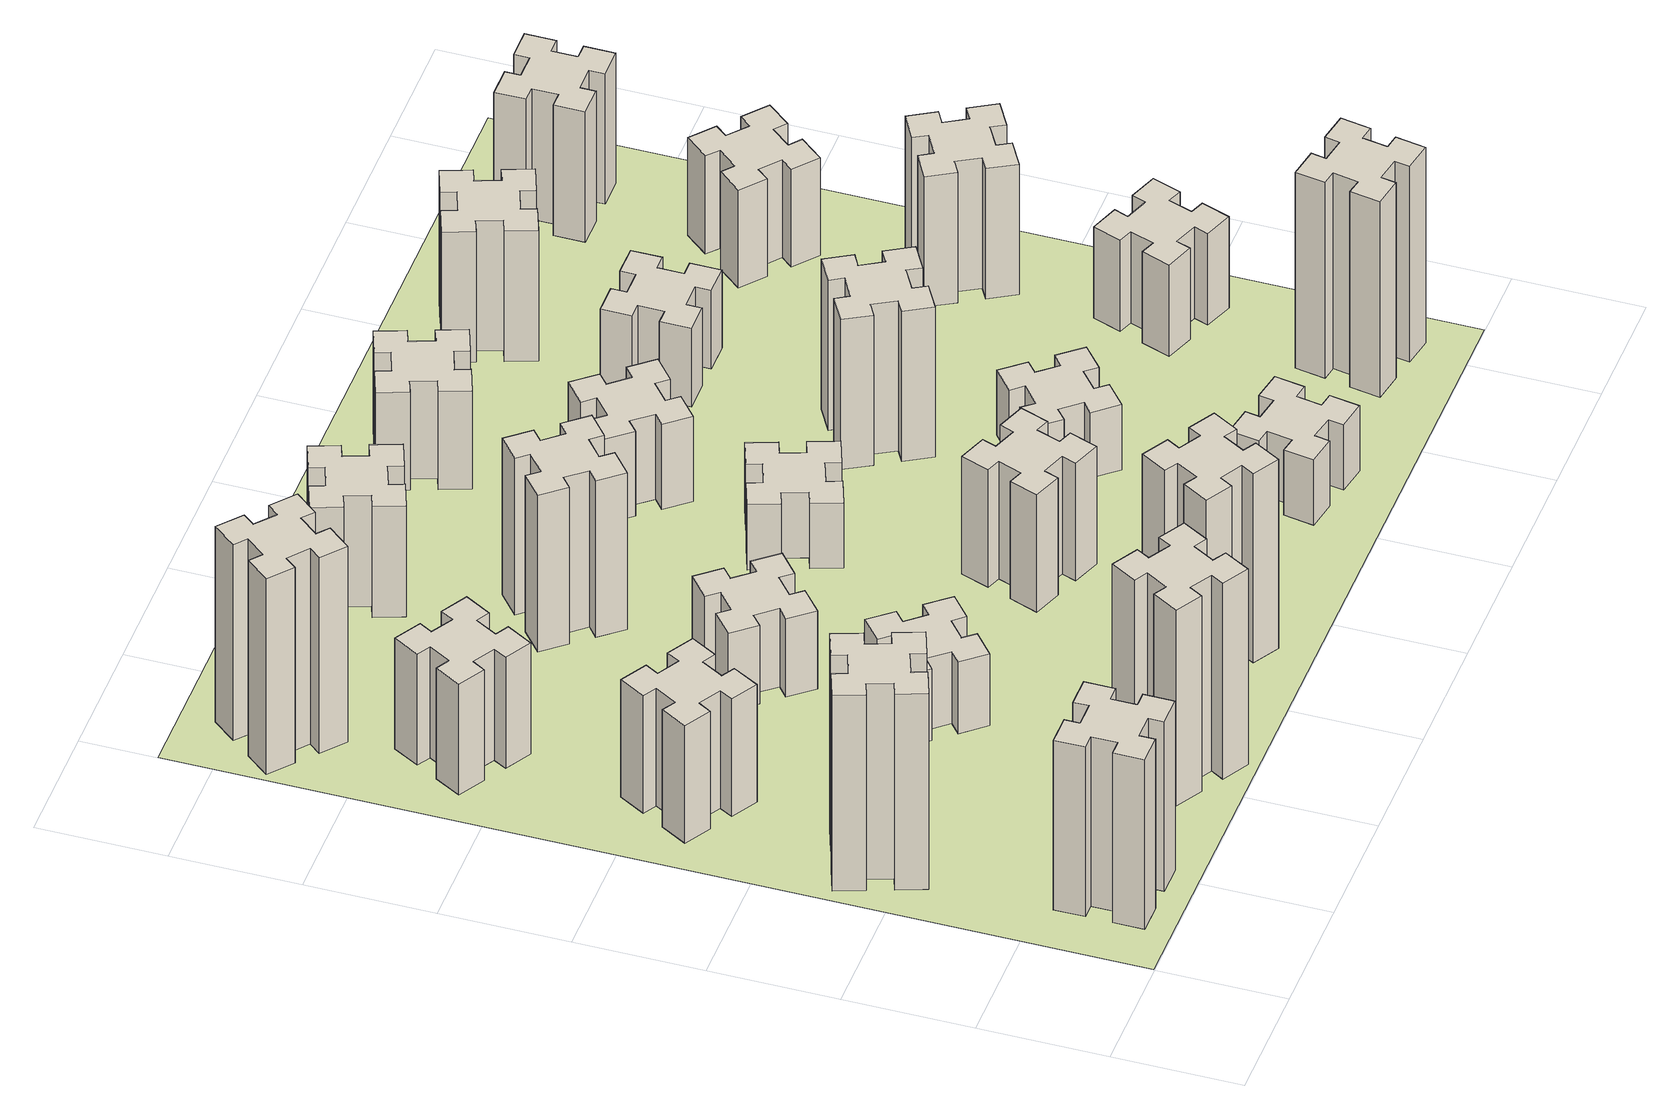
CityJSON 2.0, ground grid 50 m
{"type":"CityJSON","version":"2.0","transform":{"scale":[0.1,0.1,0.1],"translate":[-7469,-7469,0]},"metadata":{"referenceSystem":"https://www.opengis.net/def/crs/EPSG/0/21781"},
"CityObjects":{
"building1":{"type":"Building","attributes":{"class":"1000","function":"1000","usage":"1000","yearOfConstruction":2016,"roofType":"1000","measuredHeight":78,"storeysAboveGround":30,"storeysBelowGround":0},"geometry":[{"type":"Solid","lod":"1","boundaries":[[[[0,1,2,3,4,5,6,7,8,9,10,11,12,13,14,15,16,17,18,19]],[[17,16,20,21]],[[16,15,22,20]],[[15,14,23,22]],[[14,13,24,23]],[[13,12,25,24]],[[12,11,26,25]],[[11,10,27,26]],[[10,9,28,27]],[[9,8,29,28]],[[8,7,30,29]],[[7,6,31,30]],[[6,5,32,31]],[[5,4,33,32]],[[4,3,34,33]],[[3,2,35,34]],[[2,1,36,35]],[[1,0,37,36]],[[0,19,38,37]],[[19,18,39,38]],[[18,17,21,39]],[[24,25,26,27,28,29,30,31,32,33,34,35,36,37,38,39,21,20,22,23]]]]}]},
"building2":{"type":"Building","attributes":{"class":"1000","function":"1000","usage":"1000","yearOfConstruction":2016,"roofType":"1000","measuredHeight":90,"storeysAboveGround":30,"storeysBelowGround":0},"geometry":[{"type":"Solid","lod":"1","boundaries":[[[[40,41,42,43,44,45,46,47,48,49,50,51,52,53,54,55,56,57,58,59]],[[57,56,60,61]],[[56,55,62,60]],[[55,54,63,62]],[[54,53,64,63]],[[53,52,65,64]],[[52,51,66,65]],[[51,50,67,66]],[[50,49,68,67]],[[49,48,69,68]],[[48,47,70,69]],[[47,46,71,70]],[[46,45,72,71]],[[45,44,73,72]],[[44,43,74,73]],[[43,42,75,74]],[[42,41,76,75]],[[41,40,77,76]],[[40,59,78,77]],[[59,58,79,78]],[[58,57,61,79]],[[64,65,66,67,68,69,70,71,72,73,74,75,76,77,78,79,61,60,62,63]]]]}]},
"building3":{"type":"Building","attributes":{"class":"1000","function":"1000","usage":"1000","yearOfConstruction":2016,"roofType":"1000","measuredHeight":54,"storeysAboveGround":30,"storeysBelowGround":0},"geometry":[{"type":"Solid","lod":"1","boundaries":[[[[80,81,82,83,84,85,86,87,88,89,90,91,92,93,94,95,96,97,98,99]],[[97,96,100,101]],[[96,95,102,100]],[[95,94,103,102]],[[94,93,104,103]],[[93,92,105,104]],[[92,91,106,105]],[[91,90,107,106]],[[90,89,108,107]],[[89,88,109,108]],[[88,87,110,109]],[[87,86,111,110]],[[86,85,112,111]],[[85,84,113,112]],[[84,83,114,113]],[[83,82,115,114]],[[82,81,116,115]],[[81,80,117,116]],[[80,99,118,117]],[[99,98,119,118]],[[98,97,101,119]],[[104,105,106,107,108,109,110,111,112,113,114,115,116,117,118,119,101,100,102,103]]]]}]},
"building4":{"type":"Building","attributes":{"class":"1000","function":"1000","usage":"1000","yearOfConstruction":2016,"roofType":"1000","measuredHeight":51,"storeysAboveGround":30,"storeysBelowGround":0},"geometry":[{"type":"Solid","lod":"1","boundaries":[[[[120,121,122,123,124,125,126,127,128,129,130,131,132,133,134,135,136,137,138,139]],[[137,136,140,141]],[[136,135,142,140]],[[135,134,143,142]],[[134,133,144,143]],[[133,132,145,144]],[[132,131,146,145]],[[131,130,147,146]],[[130,129,148,147]],[[129,128,149,148]],[[128,127,150,149]],[[127,126,151,150]],[[126,125,152,151]],[[125,124,153,152]],[[124,123,154,153]],[[123,122,155,154]],[[122,121,156,155]],[[121,120,157,156]],[[120,139,158,157]],[[139,138,159,158]],[[138,137,141,159]],[[144,145,146,147,148,149,150,151,152,153,154,155,156,157,158,159,141,140,142,143]]]]}]},
"building5":{"type":"Building","attributes":{"class":"1000","function":"1000","usage":"1000","yearOfConstruction":2016,"roofType":"1000","measuredHeight":90,"storeysAboveGround":30,"storeysBelowGround":0},"geometry":[{"type":"Solid","lod":"1","boundaries":[[[[160,161,162,163,164,165,166,167,168,169,170,171,172,173,174,175,176,177,178,179]],[[177,176,180,181]],[[176,175,182,180]],[[175,174,183,182]],[[174,173,184,183]],[[173,172,185,184]],[[172,171,186,185]],[[171,170,187,186]],[[170,169,188,187]],[[169,168,189,188]],[[168,167,190,189]],[[167,166,191,190]],[[166,165,192,191]],[[165,164,193,192]],[[164,163,194,193]],[[163,162,195,194]],[[162,161,196,195]],[[161,160,197,196]],[[160,179,198,197]],[[179,178,199,198]],[[178,177,181,199]],[[184,185,186,187,188,189,190,191,192,193,194,195,196,197,198,199,181,180,182,183]]]]}]},
"building6":{"type":"Building","attributes":{"class":"1000","function":"1000","usage":"1000","yearOfConstruction":2016,"roofType":"1000","measuredHeight":90,"storeysAboveGround":30,"storeysBelowGround":0},"geometry":[{"type":"Solid","lod":"1","boundaries":[[[[200,201,202,203,204,205,206,207,208,209,210,211,212,213,214,215,216,217,218,219]],[[217,216,220,221]],[[216,215,222,220]],[[215,214,223,222]],[[214,213,224,223]],[[213,212,225,224]],[[212,211,226,225]],[[211,210,227,226]],[[210,209,228,227]],[[209,208,229,228]],[[208,207,230,229]],[[207,206,231,230]],[[206,205,232,231]],[[205,204,233,232]],[[204,203,234,233]],[[203,202,235,234]],[[202,201,236,235]],[[201,200,237,236]],[[200,219,238,237]],[[219,218,239,238]],[[218,217,221,239]],[[224,225,226,227,228,229,230,231,232,233,234,235,236,237,238,239,221,220,222,223]]]]}]},
"building7":{"type":"Building","attributes":{"class":"1000","function":"1000","usage":"1000","yearOfConstruction":2016,"roofType":"1000","measuredHeight":33,"storeysAboveGround":30,"storeysBelowGround":0},"geometry":[{"type":"Solid","lod":"1","boundaries":[[[[240,241,242,243,244,245,246,247,248,249,250,251,252,253,254,255,256,257,258,259]],[[257,256,260,261]],[[256,255,262,260]],[[255,254,263,262]],[[254,253,264,263]],[[253,252,265,264]],[[252,251,266,265]],[[251,250,267,266]],[[250,249,268,267]],[[249,248,269,268]],[[248,247,270,269]],[[247,246,271,270]],[[246,245,272,271]],[[245,244,273,272]],[[244,243,274,273]],[[243,242,275,274]],[[242,241,276,275]],[[241,240,277,276]],[[240,259,278,277]],[[259,258,279,278]],[[258,257,261,279]],[[264,265,266,267,268,269,270,271,272,273,274,275,276,277,278,279,261,260,262,263]]]]}]},
"building8":{"type":"Building","attributes":{"class":"1000","function":"1000","usage":"1000","yearOfConstruction":2016,"roofType":"1000","measuredHeight":36,"storeysAboveGround":30,"storeysBelowGround":0},"geometry":[{"type":"Solid","lod":"1","boundaries":[[[[280,281,282,283,284,285,286,287,288,289,290,291,292,293,294,295,296,297,298,299]],[[297,296,300,301]],[[296,295,302,300]],[[295,294,303,302]],[[294,293,304,303]],[[293,292,305,304]],[[292,291,306,305]],[[291,290,307,306]],[[290,289,308,307]],[[289,288,309,308]],[[288,287,310,309]],[[287,286,311,310]],[[286,285,312,311]],[[285,284,313,312]],[[284,283,314,313]],[[283,282,315,314]],[[282,281,316,315]],[[281,280,317,316]],[[280,299,318,317]],[[299,298,319,318]],[[298,297,301,319]],[[304,305,306,307,308,309,310,311,312,313,314,315,316,317,318,319,301,300,302,303]]]]}]},
"building9":{"type":"Building","attributes":{"class":"1000","function":"1000","usage":"1000","yearOfConstruction":2016,"roofType":"1000","measuredHeight":87,"storeysAboveGround":30,"storeysBelowGround":0},"geometry":[{"type":"Solid","lod":"1","boundaries":[[[[320,321,322,323,324,325,326,327,328,329,330,331,332,333,334,335,336,337,338,339]],[[337,336,340,341]],[[336,335,342,340]],[[335,334,343,342]],[[334,333,344,343]],[[333,332,345,344]],[[332,331,346,345]],[[331,330,347,346]],[[330,329,348,347]],[[329,328,349,348]],[[328,327,350,349]],[[327,326,351,350]],[[326,325,352,351]],[[325,324,353,352]],[[324,323,354,353]],[[323,322,355,354]],[[322,321,356,355]],[[321,320,357,356]],[[320,339,358,357]],[[339,338,359,358]],[[338,337,341,359]],[[344,345,346,347,348,349,350,351,352,353,354,355,356,357,358,359,341,340,342,343]]]]}]},
"building10":{"type":"Building","attributes":{"class":"1000","function":"1000","usage":"1000","yearOfConstruction":2016,"roofType":"1000","measuredHeight":72,"storeysAboveGround":30,"storeysBelowGround":0},"geometry":[{"type":"Solid","lod":"1","boundaries":[[[[360,361,362,363,364,365,366,367,368,369,370,371,372,373,374,375,376,377,378,379]],[[377,376,380,381]],[[376,375,382,380]],[[375,374,383,382]],[[374,373,384,383]],[[373,372,385,384]],[[372,371,386,385]],[[371,370,387,386]],[[370,369,388,387]],[[369,368,389,388]],[[368,367,390,389]],[[367,366,391,390]],[[366,365,392,391]],[[365,364,393,392]],[[364,363,394,393]],[[363,362,395,394]],[[362,361,396,395]],[[361,360,397,396]],[[360,379,398,397]],[[379,378,399,398]],[[378,377,381,399]],[[384,385,386,387,388,389,390,391,392,393,394,395,396,397,398,399,381,380,382,383]]]]}]},
"building11":{"type":"Building","attributes":{"class":"1000","function":"1000","usage":"1000","yearOfConstruction":2016,"roofType":"1000","measuredHeight":51,"storeysAboveGround":30,"storeysBelowGround":0},"geometry":[{"type":"Solid","lod":"1","boundaries":[[[[400,401,402,403,404,405,406,407,408,409,410,411,412,413,414,415,416,417,418,419]],[[417,416,420,421]],[[416,415,422,420]],[[415,414,423,422]],[[414,413,424,423]],[[413,412,425,424]],[[412,411,426,425]],[[411,410,427,426]],[[410,409,428,427]],[[409,408,429,428]],[[408,407,430,429]],[[407,406,431,430]],[[406,405,432,431]],[[405,404,433,432]],[[404,403,434,433]],[[403,402,435,434]],[[402,401,436,435]],[[401,400,437,436]],[[400,419,438,437]],[[419,418,439,438]],[[418,417,421,439]],[[424,425,426,427,428,429,430,431,432,433,434,435,436,437,438,439,421,420,422,423]]]]}]},
"building12":{"type":"Building","attributes":{"class":"1000","function":"1000","usage":"1000","yearOfConstruction":2016,"roofType":"1000","measuredHeight":54,"storeysAboveGround":30,"storeysBelowGround":0},"geometry":[{"type":"Solid","lod":"1","boundaries":[[[[440,441,442,443,444,445,446,447,448,449,450,451,452,453,454,455,456,457,458,459]],[[457,456,460,461]],[[456,455,462,460]],[[455,454,463,462]],[[454,453,464,463]],[[453,452,465,464]],[[452,451,466,465]],[[451,450,467,466]],[[450,449,468,467]],[[449,448,469,468]],[[448,447,470,469]],[[447,446,471,470]],[[446,445,472,471]],[[445,444,473,472]],[[444,443,474,473]],[[443,442,475,474]],[[442,441,476,475]],[[441,440,477,476]],[[440,459,478,477]],[[459,458,479,478]],[[458,457,461,479]],[[464,465,466,467,468,469,470,471,472,473,474,475,476,477,478,479,461,460,462,463]]]]}]},
"building13":{"type":"Building","attributes":{"class":"1000","function":"1000","usage":"1000","yearOfConstruction":2016,"roofType":"1000","measuredHeight":30,"storeysAboveGround":30,"storeysBelowGround":0},"geometry":[{"type":"Solid","lod":"1","boundaries":[[[[480,481,482,483,484,485,486,487,488,489,490,491,492,493,494,495,496,497,498,499]],[[497,496,500,501]],[[496,495,502,500]],[[495,494,503,502]],[[494,493,504,503]],[[493,492,505,504]],[[492,491,506,505]],[[491,490,507,506]],[[490,489,508,507]],[[489,488,509,508]],[[488,487,510,509]],[[487,486,511,510]],[[486,485,512,511]],[[485,484,513,512]],[[484,483,514,513]],[[483,482,515,514]],[[482,481,516,515]],[[481,480,517,516]],[[480,499,518,517]],[[499,498,519,518]],[[498,497,501,519]],[[504,505,506,507,508,509,510,511,512,513,514,515,516,517,518,519,501,500,502,503]]]]}]},
"building14":{"type":"Building","attributes":{"class":"1000","function":"1000","usage":"1000","yearOfConstruction":2016,"roofType":"1000","measuredHeight":39,"storeysAboveGround":30,"storeysBelowGround":0},"geometry":[{"type":"Solid","lod":"1","boundaries":[[[[520,521,522,523,524,525,526,527,528,529,530,531,532,533,534,535,536,537,538,539]],[[537,536,540,541]],[[536,535,542,540]],[[535,534,543,542]],[[534,533,544,543]],[[533,532,545,544]],[[532,531,546,545]],[[531,530,547,546]],[[530,529,548,547]],[[529,528,549,548]],[[528,527,550,549]],[[527,526,551,550]],[[526,525,552,551]],[[525,524,553,552]],[[524,523,554,553]],[[523,522,555,554]],[[522,521,556,555]],[[521,520,557,556]],[[520,539,558,557]],[[539,538,559,558]],[[538,537,541,559]],[[544,545,546,547,548,549,550,551,552,553,554,555,556,557,558,559,541,540,542,543]]]]}]},
"building15":{"type":"Building","attributes":{"class":"1000","function":"1000","usage":"1000","yearOfConstruction":2016,"roofType":"1000","measuredHeight":30,"storeysAboveGround":30,"storeysBelowGround":0},"geometry":[{"type":"Solid","lod":"1","boundaries":[[[[560,561,562,563,564,565,566,567,568,569,570,571,572,573,574,575,576,577,578,579]],[[577,576,580,581]],[[576,575,582,580]],[[575,574,583,582]],[[574,573,584,583]],[[573,572,585,584]],[[572,571,586,585]],[[571,570,587,586]],[[570,569,588,587]],[[569,568,589,588]],[[568,567,590,589]],[[567,566,591,590]],[[566,565,592,591]],[[565,564,593,592]],[[564,563,594,593]],[[563,562,595,594]],[[562,561,596,595]],[[561,560,597,596]],[[560,579,598,597]],[[579,578,599,598]],[[578,577,581,599]],[[584,585,586,587,588,589,590,591,592,593,594,595,596,597,598,599,581,580,582,583]]]]}]},
"building16":{"type":"Building","attributes":{"class":"1000","function":"1000","usage":"1000","yearOfConstruction":2016,"roofType":"1000","measuredHeight":45,"storeysAboveGround":30,"storeysBelowGround":0},"geometry":[{"type":"Solid","lod":"1","boundaries":[[[[600,601,602,603,604,605,606,607,608,609,610,611,612,613,614,615,616,617,618,619]],[[617,616,620,621]],[[616,615,622,620]],[[615,614,623,622]],[[614,613,624,623]],[[613,612,625,624]],[[612,611,626,625]],[[611,610,627,626]],[[610,609,628,627]],[[609,608,629,628]],[[608,607,630,629]],[[607,606,631,630]],[[606,605,632,631]],[[605,604,633,632]],[[604,603,634,633]],[[603,602,635,634]],[[602,601,636,635]],[[601,600,637,636]],[[600,619,638,637]],[[619,618,639,638]],[[618,617,621,639]],[[624,625,626,627,628,629,630,631,632,633,634,635,636,637,638,639,621,620,622,623]]]]}]},
"building17":{"type":"Building","attributes":{"class":"1000","function":"1000","usage":"1000","yearOfConstruction":2016,"roofType":"1000","measuredHeight":30,"storeysAboveGround":30,"storeysBelowGround":0},"geometry":[{"type":"Solid","lod":"1","boundaries":[[[[640,641,642,643,644,645,646,647,648,649,650,651,652,653,654,655,656,657,658,659]],[[657,656,660,661]],[[656,655,662,660]],[[655,654,663,662]],[[654,653,664,663]],[[653,652,665,664]],[[652,651,666,665]],[[651,650,667,666]],[[650,649,668,667]],[[649,648,669,668]],[[648,647,670,669]],[[647,646,671,670]],[[646,645,672,671]],[[645,644,673,672]],[[644,643,674,673]],[[643,642,675,674]],[[642,641,676,675]],[[641,640,677,676]],[[640,659,678,677]],[[659,658,679,678]],[[658,657,661,679]],[[664,665,666,667,668,669,670,671,672,673,674,675,676,677,678,679,661,660,662,663]]]]}]},
"building18":{"type":"Building","attributes":{"class":"1000","function":"1000","usage":"1000","yearOfConstruction":2016,"roofType":"1000","measuredHeight":69,"storeysAboveGround":30,"storeysBelowGround":0},"geometry":[{"type":"Solid","lod":"1","boundaries":[[[[680,681,682,683,684,685,686,687,688,689,690,691,692,693,694,695,696,697,698,699]],[[697,696,700,701]],[[696,695,702,700]],[[695,694,703,702]],[[694,693,704,703]],[[693,692,705,704]],[[692,691,706,705]],[[691,690,707,706]],[[690,689,708,707]],[[689,688,709,708]],[[688,687,710,709]],[[687,686,711,710]],[[686,685,712,711]],[[685,684,713,712]],[[684,683,714,713]],[[683,682,715,714]],[[682,681,716,715]],[[681,680,717,716]],[[680,699,718,717]],[[699,698,719,718]],[[698,697,701,719]],[[704,705,706,707,708,709,710,711,712,713,714,715,716,717,718,719,701,700,702,703]]]]}]},
"building19":{"type":"Building","attributes":{"class":"1000","function":"1000","usage":"1000","yearOfConstruction":2016,"roofType":"1000","measuredHeight":36,"storeysAboveGround":30,"storeysBelowGround":0},"geometry":[{"type":"Solid","lod":"1","boundaries":[[[[720,721,722,723,724,725,726,727,728,729,730,731,732,733,734,735,736,737,738,739]],[[737,736,740,741]],[[736,735,742,740]],[[735,734,743,742]],[[734,733,744,743]],[[733,732,745,744]],[[732,731,746,745]],[[731,730,747,746]],[[730,729,748,747]],[[729,728,749,748]],[[728,727,750,749]],[[727,726,751,750]],[[726,725,752,751]],[[725,724,753,752]],[[724,723,754,753]],[[723,722,755,754]],[[722,721,756,755]],[[721,720,757,756]],[[720,739,758,757]],[[739,738,759,758]],[[738,737,741,759]],[[744,745,746,747,748,749,750,751,752,753,754,755,756,757,758,759,741,740,742,743]]]]}]},
"building20":{"type":"Building","attributes":{"class":"1000","function":"1000","usage":"1000","yearOfConstruction":2016,"roofType":"1000","measuredHeight":90,"storeysAboveGround":30,"storeysBelowGround":0},"geometry":[{"type":"Solid","lod":"1","boundaries":[[[[760,761,762,763,764,765,766,767,768,769,770,771,772,773,774,775,776,777,778,779]],[[777,776,780,781]],[[776,775,782,780]],[[775,774,783,782]],[[774,773,784,783]],[[773,772,785,784]],[[772,771,786,785]],[[771,770,787,786]],[[770,769,788,787]],[[769,768,789,788]],[[768,767,790,789]],[[767,766,791,790]],[[766,765,792,791]],[[765,764,793,792]],[[764,763,794,793]],[[763,762,795,794]],[[762,761,796,795]],[[761,760,797,796]],[[760,779,798,797]],[[779,778,799,798]],[[778,777,781,799]],[[784,785,786,787,788,789,790,791,792,793,794,795,796,797,798,799,781,780,782,783]]]]}]},
"building21":{"type":"Building","attributes":{"class":"1000","function":"1000","usage":"1000","yearOfConstruction":2016,"roofType":"1000","measuredHeight":60,"storeysAboveGround":30,"storeysBelowGround":0},"geometry":[{"type":"Solid","lod":"1","boundaries":[[[[800,801,802,803,804,805,806,807,808,809,810,811,812,813,814,815,816,817,818,819]],[[817,816,820,821]],[[816,815,822,820]],[[815,814,823,822]],[[814,813,824,823]],[[813,812,825,824]],[[812,811,826,825]],[[811,810,827,826]],[[810,809,828,827]],[[809,808,829,828]],[[808,807,830,829]],[[807,806,831,830]],[[806,805,832,831]],[[805,804,833,832]],[[804,803,834,833]],[[803,802,835,834]],[[802,801,836,835]],[[801,800,837,836]],[[800,819,838,837]],[[819,818,839,838]],[[818,817,821,839]],[[824,825,826,827,828,829,830,831,832,833,834,835,836,837,838,839,821,820,822,823]]]]}]},
"building22":{"type":"Building","attributes":{"class":"1000","function":"1000","usage":"1000","yearOfConstruction":2016,"roofType":"1000","measuredHeight":42,"storeysAboveGround":30,"storeysBelowGround":0},"geometry":[{"type":"Solid","lod":"1","boundaries":[[[[840,841,842,843,844,845,846,847,848,849,850,851,852,853,854,855,856,857,858,859]],[[857,856,860,861]],[[856,855,862,860]],[[855,854,863,862]],[[854,853,864,863]],[[853,852,865,864]],[[852,851,866,865]],[[851,850,867,866]],[[850,849,868,867]],[[849,848,869,868]],[[848,847,870,869]],[[847,846,871,870]],[[846,845,872,871]],[[845,844,873,872]],[[844,843,874,873]],[[843,842,875,874]],[[842,841,876,875]],[[841,840,877,876]],[[840,859,878,877]],[[859,858,879,878]],[[858,857,861,879]],[[864,865,866,867,868,869,870,871,872,873,874,875,876,877,878,879,861,860,862,863]]]]}]},
"building23":{"type":"Building","attributes":{"class":"1000","function":"1000","usage":"1000","yearOfConstruction":2016,"roofType":"1000","measuredHeight":60,"storeysAboveGround":30,"storeysBelowGround":0},"geometry":[{"type":"Solid","lod":"1","boundaries":[[[[880,881,882,883,884,885,886,887,888,889,890,891,892,893,894,895,896,897,898,899]],[[897,896,900,901]],[[896,895,902,900]],[[895,894,903,902]],[[894,893,904,903]],[[893,892,905,904]],[[892,891,906,905]],[[891,890,907,906]],[[890,889,908,907]],[[889,888,909,908]],[[888,887,910,909]],[[887,886,911,910]],[[886,885,912,911]],[[885,884,913,912]],[[884,883,914,913]],[[883,882,915,914]],[[882,881,916,915]],[[881,880,917,916]],[[880,899,918,917]],[[899,898,919,918]],[[898,897,901,919]],[[904,905,906,907,908,909,910,911,912,913,914,915,916,917,918,919,901,900,902,903]]]]}]},
"building24":{"type":"Building","attributes":{"class":"1000","function":"1000","usage":"1000","yearOfConstruction":2016,"roofType":"1000","measuredHeight":45,"storeysAboveGround":30,"storeysBelowGround":0},"geometry":[{"type":"Solid","lod":"1","boundaries":[[[[920,921,922,923,924,925,926,927,928,929,930,931,932,933,934,935,936,937,938,939]],[[937,936,940,941]],[[936,935,942,940]],[[935,934,943,942]],[[934,933,944,943]],[[933,932,945,944]],[[932,931,946,945]],[[931,930,947,946]],[[930,929,948,947]],[[929,928,949,948]],[[928,927,950,949]],[[927,926,951,950]],[[926,925,952,951]],[[925,924,953,952]],[[924,923,954,953]],[[923,922,955,954]],[[922,921,956,955]],[[921,920,957,956]],[[920,939,958,957]],[[939,938,959,958]],[[938,937,941,959]],[[944,945,946,947,948,949,950,951,952,953,954,955,956,957,958,959,941,940,942,943]]]]}]},
"building25":{"type":"Building","attributes":{"class":"1000","function":"1000","usage":"1000","yearOfConstruction":2016,"roofType":"1000","measuredHeight":60,"storeysAboveGround":30,"storeysBelowGround":0},"geometry":[{"type":"Solid","lod":"1","boundaries":[[[[960,961,962,963,964,965,966,967,968,969,970,971,972,973,974,975,976,977,978,979]],[[977,976,980,981]],[[976,975,982,980]],[[975,974,983,982]],[[974,973,984,983]],[[973,972,985,984]],[[972,971,986,985]],[[971,970,987,986]],[[970,969,988,987]],[[969,968,989,988]],[[968,967,990,989]],[[967,966,991,990]],[[966,965,992,991]],[[965,964,993,992]],[[964,963,994,993]],[[963,962,995,994]],[[962,961,996,995]],[[961,960,997,996]],[[960,979,998,997]],[[979,978,999,998]],[[978,977,981,999]],[[984,985,986,987,988,989,990,991,992,993,994,995,996,997,998,999,981,980,982,983]]]]}]},
"landuse1":{"type":"LandUse","attributes":{"name":"plot1","function":"1010"},"geometry":[{"type":"MultiSurface","lod":"1","boundaries":[[[1000,1001,1002,1003]]]}]}
},
"vertices":[
[265,325,0],[265,225,0],[205,225,0],[205,105,0],[325,105,0],[325,165,0],[425,165,0],[425,105,0],[545,105,0],[545,225,0],[485,225,0],[485,325,0],[545,325,0],[545,445,0],[425,445,0],[425,385,0],[325,385,0],[325,445,0],[205,445,0],[205,325,0],[325,385,780],[325,445,780],[425,385,780],[425,445,780],[545,445,780],[545,325,780],[485,325,780],[485,225,780],[545,225,780],[545,105,780],[425,105,780],[425,165,780],[325,165,780],[325,105,780],[205,105,780],[205,225,780],[265,225,780],[265,325,780],[205,325,780],[205,445,780],
[155,1125,0],[189,1031,0],[133,1010,0],[174,897,0],[287,939,0],[266,995,0],[360,1029,0],[380,973,0],[493,1014,0],[452,1127,0],[396,1106,0],[362,1200,0],[418,1220,0],[377,1333,0],[264,1292,0],[285,1236,0],[191,1202,0],[170,1258,0],[57,1217,0],[99,1104,0],[191,1202,900],[170,1258,900],[285,1236,900],[264,1292,900],[377,1333,900],[418,1220,900],[362,1200,900],[396,1106,900],[452,1127,900],[493,1014,900],[380,973,900],[360,1029,900],[266,995,900],[287,939,900],[174,897,900],[133,1010,900],[189,1031,900],[155,1125,900],[99,1104,900],[57,1217,900],
[474,1926,0],[387,1976,0],[417,2028,0],[313,2088,0],[253,1984,0],[305,1954,0],[255,1867,0],[203,1897,0],[143,1793,0],[247,1733,0],[277,1785,0],[364,1735,0],[334,1683,0],[438,1623,0],[498,1727,0],[446,1757,0],[496,1844,0],[548,1814,0],[608,1918,0],[504,1978,0],[496,1844,540],[548,1814,540],[446,1757,540],[498,1727,540],[438,1623,540],[334,1683,540],[364,1735,540],[277,1785,540],[247,1733,540],[143,1793,540],[203,1897,540],[255,1867,540],[305,1954,540],[253,1984,540],[313,2088,540],[417,2028,540],[387,1976,540],[474,1926,540],[504,1978,540],[608,1918,540],
[446,2597,0],[496,2684,0],[548,2654,0],[608,2758,0],[504,2818,0],[474,2766,0],[387,2816,0],[417,2868,0],[313,2928,0],[253,2824,0],[305,2794,0],[255,2707,0],[203,2737,0],[143,2633,0],[247,2573,0],[277,2625,0],[364,2575,0],[334,2523,0],[438,2463,0],[498,2567,0],[364,2575,510],[334,2523,510],[277,2625,510],[247,2573,510],[143,2633,510],[203,2737,510],[255,2707,510],[305,2794,510],[253,2824,510],[313,2928,510],[417,2868,510],[387,2816,510],[474,2766,510],[504,2818,510],[608,2758,510],[548,2654,510],[496,2684,510],[446,2597,510],[498,2567,510],[438,2463,510],
[1214,346,0],[1127,396,0],[1157,448,0],[1053,508,0],[993,404,0],[1045,374,0],[995,287,0],[943,317,0],[883,213,0],[987,153,0],[1017,205,0],[1104,155,0],[1074,103,0],[1178,43,0],[1238,147,0],[1186,177,0],[1236,264,0],[1288,234,0],[1348,338,0],[1244,398,0],[1236,264,900],[1288,234,900],[1186,177,900],[1238,147,900],[1178,43,900],[1074,103,900],[1104,155,900],[1017,205,900],[987,153,900],[883,213,900],[943,317,900],[995,287,900],[1045,374,900],[993,404,900],[1053,508,900],[1157,448,900],[1127,396,900],[1214,346,900],[1244,398,900],[1348,338,900],
[384,3387,0],[308,3452,0],[346,3498,0],[254,3575,0],[177,3483,0],[223,3444,0],[159,3368,0],[113,3406,0],[36,3314,0],[128,3237,0],[166,3283,0],[243,3219,0],[204,3173,0],[296,3096,0],[373,3188,0],[327,3226,0],[392,3303,0],[438,3264,0],[515,3356,0],[423,3433,0],[392,3303,900],[438,3264,900],[327,3226,900],[373,3188,900],[296,3096,900],[204,3173,900],[243,3219,900],[166,3283,900],[128,3237,900],[36,3314,900],[113,3406,900],[159,3368,900],[223,3444,900],[177,3483,900],[254,3575,900],[346,3498,900],[308,3452,900],[384,3387,900],[423,3433,900],[515,3356,900],
[1083,1332,0],[1006,1267,0],[968,1313,0],[876,1236,0],[953,1144,0],[999,1183,0],[1063,1106,0],[1017,1068,0],[1094,976,0],[1186,1053,0],[1148,1099,0],[1224,1163,0],[1263,1117,0],[1355,1194,0],[1278,1286,0],[1232,1248,0],[1167,1324,0],[1213,1363,0],[1136,1455,0],[1044,1378,0],[1167,1324,330],[1213,1363,330],[1232,1248,330],[1278,1286,330],[1355,1194,330],[1263,1117,330],[1224,1163,330],[1148,1099,330],[1186,1053,330],[1094,976,330],[1017,1068,330],[1063,1106,330],[999,1183,330],[953,1144,330],[876,1236,330],[968,1313,330],[1006,1267,330],[1083,1332,330],[1044,1378,330],[1136,1455,330],
[1083,1972,0],[1006,1907,0],[968,1953,0],[876,1876,0],[953,1784,0],[999,1823,0],[1063,1746,0],[1017,1708,0],[1094,1616,0],[1186,1693,0],[1148,1739,0],[1224,1803,0],[1263,1757,0],[1355,1834,0],[1278,1926,0],[1232,1888,0],[1167,1964,0],[1213,2003,0],[1136,2095,0],[1044,2018,0],[1167,1964,360],[1213,2003,360],[1232,1888,360],[1278,1926,360],[1355,1834,360],[1263,1757,360],[1224,1803,360],[1148,1739,360],[1186,1693,360],[1094,1616,360],[1017,1708,360],[1063,1746,360],[999,1823,360],[953,1784,360],[876,1876,360],[968,1953,360],[1006,1907,360],[1083,1972,360],[1044,2018,360],[1136,2095,360],
[1657,305,0],[1744,255,0],[1714,203,0],[1818,143,0],[1878,247,0],[1826,277,0],[1876,364,0],[1928,334,0],[1988,438,0],[1884,498,0],[1854,446,0],[1767,496,0],[1797,548,0],[1693,608,0],[1633,504,0],[1685,474,0],[1635,387,0],[1583,417,0],[1523,313,0],[1627,253,0],[1635,387,870],[1583,417,870],[1685,474,870],[1633,504,870],[1693,608,870],[1797,548,870],[1767,496,870],[1854,446,870],[1884,498,870],[1988,438,870],[1928,334,870],[1876,364,870],[1826,277,870],[1878,247,870],[1818,143,870],[1714,203,870],[1744,255,870],[1657,305,870],[1627,253,870],[1523,313,870],
[1099,2563,0],[1163,2486,0],[1117,2448,0],[1194,2356,0],[1286,2433,0],[1248,2479,0],[1324,2543,0],[1363,2497,0],[1455,2574,0],[1378,2666,0],[1332,2628,0],[1267,2704,0],[1313,2743,0],[1236,2835,0],[1144,2758,0],[1183,2712,0],[1106,2647,0],[1068,2693,0],[976,2616,0],[1053,2524,0],[1106,2647,720],[1068,2693,720],[1183,2712,720],[1144,2758,720],[1236,2835,720],[1313,2743,720],[1267,2704,720],[1332,2628,720],[1378,2666,720],[1455,2574,720],[1363,2497,720],[1324,2543,720],[1248,2479,720],[1286,2433,720],[1194,2356,720],[1117,2448,720],[1163,2486,720],[1099,2563,720],[1053,2524,720],[976,2616,720],
[995,3345,0],[1029,3251,0],[973,3230,0],[1014,3117,0],[1127,3159,0],[1106,3215,0],[1200,3249,0],[1220,3193,0],[1333,3234,0],[1292,3347,0],[1236,3326,0],[1202,3420,0],[1258,3440,0],[1217,3553,0],[1104,3512,0],[1125,3456,0],[1031,3422,0],[1010,3478,0],[897,3437,0],[939,3324,0],[1031,3422,510],[1010,3478,510],[1125,3456,510],[1104,3512,510],[1217,3553,510],[1258,3440,510],[1202,3420,510],[1236,3326,510],[1292,3347,510],[1333,3234,510],[1220,3193,510],[1200,3249,510],[1106,3215,510],[1127,3159,510],[1014,3117,510],[973,3230,510],[1029,3251,510],[995,3345,510],[939,3324,510],[897,3437,510],
[1869,1200,0],[1835,1106,0],[1779,1127,0],[1737,1014,0],[1850,973,0],[1871,1029,0],[1965,995,0],[1944,939,0],[2057,897,0],[2098,1010,0],[2042,1031,0],[2076,1125,0],[2132,1104,0],[2173,1217,0],[2060,1258,0],[2040,1202,0],[1946,1236,0],[1967,1292,0],[1854,1333,0],[1813,1220,0],[1946,1236,540],[1967,1292,540],[2040,1202,540],[2060,1258,540],[2173,1217,540],[2132,1104,540],[2076,1125,540],[2042,1031,540],[2098,1010,540],[2057,897,540],[1944,939,540],[1965,995,540],[1871,1029,540],[1850,973,540],[1737,1014,540],[1779,1127,540],[1835,1106,540],[1869,1200,540],[1813,1220,540],[1854,1333,540],
[1846,1835,0],[1940,1869,0],[1960,1813,0],[2073,1854,0],[2032,1967,0],[1976,1946,0],[1942,2040,0],[1998,2060,0],[1957,2173,0],[1844,2132,0],[1865,2076,0],[1771,2042,0],[1750,2098,0],[1637,2057,0],[1679,1944,0],[1735,1965,0],[1769,1871,0],[1713,1850,0],[1754,1737,0],[1867,1779,0],[1769,1871,300],[1713,1850,300],[1735,1965,300],[1679,1944,300],[1637,2057,300],[1750,2098,300],[1771,2042,300],[1865,2076,300],[1844,2132,300],[1957,2173,300],[1998,2060,300],[1942,2040,300],[1976,1946,300],[2032,1967,300],[2073,1854,300],[1960,1813,300],[1940,1869,300],[1846,1835,300],[1867,1779,300],[1754,1737,300],
[1988,2479,0],[2064,2543,0],[2103,2497,0],[2195,2574,0],[2118,2666,0],[2072,2628,0],[2007,2704,0],[2053,2743,0],[1976,2835,0],[1884,2758,0],[1923,2712,0],[1846,2647,0],[1808,2693,0],[1716,2616,0],[1793,2524,0],[1839,2563,0],[1903,2486,0],[1857,2448,0],[1934,2356,0],[2026,2433,0],[1903,2486,390],[1857,2448,390],[1839,2563,390],[1793,2524,390],[1716,2616,390],[1808,2693,390],[1846,2647,390],[1923,2712,390],[1884,2758,390],[1976,2835,390],[2053,2743,390],[2007,2704,390],[2072,2628,390],[2118,2666,390],[2195,2574,390],[2103,2497,390],[2064,2543,390],[1988,2479,390],[2026,2433,390],[1934,2356,390],
[2596,444,0],[2578,345,0],[2519,356,0],[2498,237,0],[2617,217,0],[2627,276,0],[2725,258,0],[2715,199,0],[2833,178,0],[2854,297,0],[2795,307,0],[2812,405,0],[2871,395,0],[2892,513,0],[2774,534,0],[2764,475,0],[2665,492,0],[2676,551,0],[2557,572,0],[2537,454,0],[2665,492,300],[2676,551,300],[2764,475,300],[2774,534,300],[2892,513,300],[2871,395,300],[2812,405,300],[2795,307,300],[2854,297,300],[2833,178,300],[2715,199,300],[2725,258,300],[2627,276,300],[2617,217,300],[2498,237,300],[2519,356,300],[2578,345,300],[2596,444,300],[2537,454,300],[2557,572,300],
[1865,3456,0],[1771,3422,0],[1750,3478,0],[1637,3437,0],[1679,3324,0],[1735,3345,0],[1769,3251,0],[1713,3230,0],[1754,3117,0],[1867,3159,0],[1846,3215,0],[1940,3249,0],[1960,3193,0],[2073,3234,0],[2032,3347,0],[1976,3326,0],[1942,3420,0],[1998,3440,0],[1957,3553,0],[1844,3512,0],[1942,3420,450],[1998,3440,450],[1976,3326,450],[2032,3347,450],[2073,3234,450],[1960,3193,450],[1940,3249,450],[1846,3215,450],[1867,3159,450],[1754,3117,450],[1713,3230,450],[1769,3251,450],[1735,3345,450],[1679,3324,450],[1637,3437,450],[1750,3478,450],[1771,3422,450],[1865,3456,450],[1844,3512,450],[1957,3553,450],
[2628,1099,0],[2704,1163,0],[2743,1117,0],[2835,1194,0],[2758,1286,0],[2712,1248,0],[2647,1324,0],[2693,1363,0],[2616,1455,0],[2524,1378,0],[2563,1332,0],[2486,1267,0],[2448,1313,0],[2356,1236,0],[2433,1144,0],[2479,1183,0],[2543,1106,0],[2497,1068,0],[2574,976,0],[2666,1053,0],[2543,1106,300],[2497,1068,300],[2479,1183,300],[2433,1144,300],[2356,1236,300],[2448,1313,300],[2486,1267,300],[2563,1332,300],[2524,1378,300],[2616,1455,300],[2693,1363,300],[2647,1324,300],[2712,1248,300],[2758,1286,300],[2835,1194,300],[2743,1117,300],[2704,1163,300],[2628,1099,300],[2666,1053,300],[2574,976,300],
[2375,1844,0],[2425,1757,0],[2373,1727,0],[2433,1623,0],[2537,1683,0],[2507,1735,0],[2594,1785,0],[2624,1733,0],[2728,1793,0],[2668,1897,0],[2616,1867,0],[2566,1954,0],[2618,1984,0],[2558,2088,0],[2454,2028,0],[2484,1976,0],[2397,1926,0],[2367,1978,0],[2263,1918,0],[2323,1814,0],[2397,1926,690],[2367,1978,690],[2484,1976,690],[2454,2028,690],[2558,2088,690],[2618,1984,690],[2566,1954,690],[2616,1867,690],[2668,1897,690],[2728,1793,690],[2624,1733,690],[2594,1785,690],[2507,1735,690],[2537,1683,690],[2433,1623,690],[2373,1727,690],[2425,1757,690],[2375,1844,690],[2323,1814,690],[2263,1918,690],
[2645,2805,0],[2545,2805,0],[2545,2865,0],[2425,2865,0],[2425,2745,0],[2485,2745,0],[2485,2645,0],[2425,2645,0],[2425,2525,0],[2545,2525,0],[2545,2585,0],[2645,2585,0],[2645,2525,0],[2765,2525,0],[2765,2645,0],[2705,2645,0],[2705,2745,0],[2765,2745,0],[2765,2865,0],[2645,2865,0],[2705,2745,360],[2765,2745,360],[2705,2645,360],[2765,2645,360],[2765,2525,360],[2645,2525,360],[2645,2585,360],[2545,2585,360],[2545,2525,360],[2425,2525,360],[2425,2645,360],[2485,2645,360],[2485,2745,360],[2425,2745,360],[2425,2865,360],[2545,2865,360],[2545,2805,360],[2645,2805,360],[2645,2865,360],[2765,2865,360],
[3504,475,0],[3405,492,0],[3416,551,0],[3297,572,0],[3277,454,0],[3336,444,0],[3318,345,0],[3259,356,0],[3238,237,0],[3357,217,0],[3367,276,0],[3465,258,0],[3455,199,0],[3573,178,0],[3594,297,0],[3535,307,0],[3552,405,0],[3611,395,0],[3632,513,0],[3514,534,0],[3552,405,900],[3611,395,900],[3535,307,900],[3594,297,900],[3573,178,900],[3455,199,900],[3465,258,900],[3367,276,900],[3357,217,900],[3238,237,900],[3259,356,900],[3318,345,900],[3336,444,900],[3277,454,900],[3297,572,900],[3416,551,900],[3405,492,900],[3504,475,900],[3514,534,900],[3632,513,900],
[2475,3345,0],[2509,3251,0],[2453,3230,0],[2494,3117,0],[2607,3159,0],[2586,3215,0],[2680,3249,0],[2700,3193,0],[2813,3234,0],[2772,3347,0],[2716,3326,0],[2682,3420,0],[2738,3440,0],[2697,3553,0],[2584,3512,0],[2605,3456,0],[2511,3422,0],[2490,3478,0],[2377,3437,0],[2419,3324,0],[2511,3422,600],[2490,3478,600],[2605,3456,600],[2584,3512,600],[2697,3553,600],[2738,3440,600],[2682,3420,600],[2716,3326,600],[2772,3347,600],[2813,3234,600],[2700,3193,600],[2680,3249,600],[2586,3215,600],[2607,3159,600],[2494,3117,600],[2453,3230,600],[2509,3251,600],[2475,3345,600],[2419,3324,600],[2377,3437,600],
[3351,1029,0],[3445,995,0],[3424,939,0],[3537,897,0],[3578,1010,0],[3522,1031,0],[3556,1125,0],[3612,1104,0],[3653,1217,0],[3540,1258,0],[3520,1202,0],[3426,1236,0],[3447,1292,0],[3334,1333,0],[3293,1220,0],[3349,1200,0],[3315,1106,0],[3259,1127,0],[3217,1014,0],[3330,973,0],[3315,1106,420],[3259,1127,420],[3349,1200,420],[3293,1220,420],[3334,1333,420],[3447,1292,420],[3426,1236,420],[3520,1202,420],[3540,1258,420],[3653,1217,420],[3612,1104,420],[3556,1125,420],[3522,1031,420],[3578,1010,420],[3537,897,420],[3424,939,420],[3445,995,420],[3351,1029,420],[3330,973,420],[3217,1014,420],
[3556,1867,0],[3506,1954,0],[3558,1984,0],[3498,2088,0],[3394,2028,0],[3424,1976,0],[3337,1926,0],[3307,1978,0],[3203,1918,0],[3263,1814,0],[3315,1844,0],[3365,1757,0],[3313,1727,0],[3373,1623,0],[3477,1683,0],[3447,1735,0],[3534,1785,0],[3564,1733,0],[3668,1793,0],[3608,1897,0],[3534,1785,600],[3564,1733,600],[3447,1735,600],[3477,1683,600],[3373,1623,600],[3313,1727,600],[3365,1757,600],[3315,1844,600],[3263,1814,600],[3203,1918,600],[3307,1978,600],[3337,1926,600],[3424,1976,600],[3394,2028,600],[3498,2088,600],[3558,1984,600],[3506,1954,600],[3556,1867,600],[3608,1897,600],[3668,1793,600],
[3444,2647,0],[3368,2712,0],[3406,2758,0],[3314,2835,0],[3237,2743,0],[3283,2704,0],[3219,2628,0],[3173,2666,0],[3096,2574,0],[3188,2497,0],[3226,2543,0],[3303,2479,0],[3264,2433,0],[3356,2356,0],[3433,2448,0],[3387,2486,0],[3452,2563,0],[3498,2524,0],[3575,2616,0],[3483,2693,0],[3452,2563,450],[3498,2524,450],[3387,2486,450],[3433,2448,450],[3356,2356,450],[3264,2433,450],[3303,2479,450],[3226,2543,450],[3188,2497,450],[3096,2574,450],[3173,2666,450],[3219,2628,450],[3283,2704,450],[3237,2743,450],[3314,2835,450],[3406,2758,450],[3368,2712,450],[3444,2647,450],[3483,2693,450],[3575,2616,450],
[3285,3225,0],[3385,3225,0],[3385,3165,0],[3505,3165,0],[3505,3285,0],[3445,3285,0],[3445,3385,0],[3505,3385,0],[3505,3505,0],[3385,3505,0],[3385,3445,0],[3285,3445,0],[3285,3505,0],[3165,3505,0],[3165,3385,0],[3225,3385,0],[3225,3285,0],[3165,3285,0],[3165,3165,0],[3285,3165,0],[3225,3285,600],[3165,3285,600],[3225,3385,600],[3165,3385,600],[3165,3505,600],[3285,3505,600],[3285,3445,600],[3385,3445,600],[3385,3505,600],[3505,3505,600],[3505,3385,600],[3445,3385,600],[3445,3285,600],[3505,3285,600],[3505,3165,600],[3385,3165,600],[3385,3225,600],[3285,3225,600],[3285,3165,600],[3165,3165,600],
[5,3705,0],[3705,3705,0],[3705,5,0],[5,5,0]
]}
